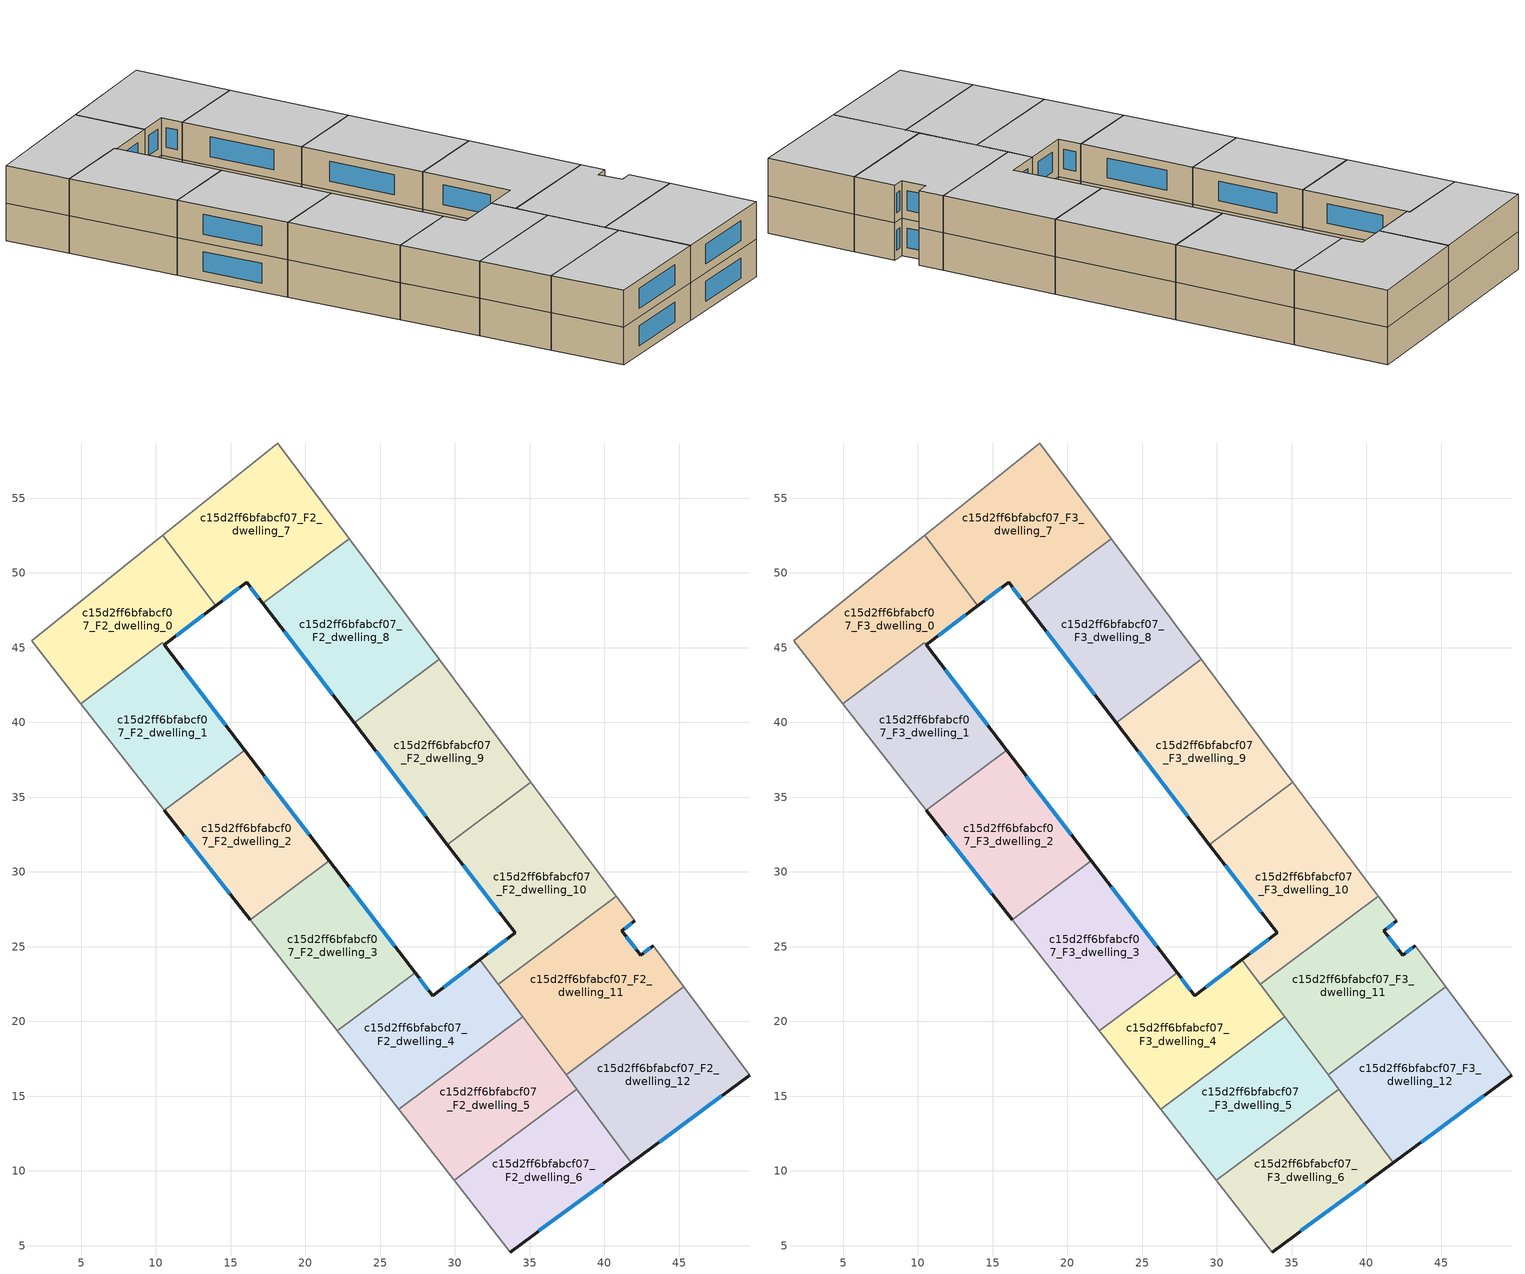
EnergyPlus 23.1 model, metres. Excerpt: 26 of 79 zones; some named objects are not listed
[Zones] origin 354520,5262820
c15d2ff6bfabcf07_F2_dwelling_0
 floor to c15d2ff6bfabcf07_F1_dwelling_0 (EU_floor_Construction): 10.48,52.52 14,47.8 10.55,45.18 10.44,45.33 4.98,41.26 1.7,45.46 z6
 wall outside (EU_wall_Construction): 10.55,45.18 14,47.8 z6:9
 wall adiabatic (EU_wall_Construction): 10.48,52.52 1.7,45.46 4.98,41.26 z6:9
 wall to c15d2ff6bfabcf07_F2_dwelling_7 (EU_wall_Construction): 14,47.8 10.48,52.52 z6:9
 wall to c15d2ff6bfabcf07_F2_dwelling_1 (EU_wall_Construction): 4.98,41.26 10.44,45.33 10.55,45.18 z6:9
 window (EU_Window_Construction): 11.36,45.8 13.19,47.19 z6.7:8.3
c15d2ff6bfabcf07_F2_dwelling_1
 floor to c15d2ff6bfabcf07_F1_dwelling_1 (EU_floor_Construction): 10.44,45.33 15.94,38.15 10.57,34.14 4.98,41.26 z6
 wall outside (EU_wall_Construction): 15.94,38.15 10.55,45.18 z6:9
 wall to c15d2ff6bfabcf07_F2_dwelling_2 (EU_wall_Construction): 10.57,34.14 15.94,38.15 z6:9
 wall adiabatic (EU_wall_Construction): 4.98,41.26 10.57,34.14 z6:9
 window (EU_Window_Construction): 14.67,39.8 11.82,43.53 z6.7:8.3
c15d2ff6bfabcf07_F2_dwelling_10
 floor to c15d2ff6bfabcf07_F1_dwelling_10 (EU_floor_Construction): 35.1,36 40.8,28.36 32.92,22.47 31.68,24.13 34.03,25.92 29.51,31.83 z6
 wall outside (EU_wall_Construction): 29.51,31.83 34.03,25.92 31.68,24.13 z6:9
 wall to c15d2ff6bfabcf07_F2_dwelling_9 (EU_wall_Construction): 35.1,36 29.51,31.83 z6:9
 wall adiabatic (EU_wall_Construction): 40.8,28.36 35.1,36 z6:9
 wall to c15d2ff6bfabcf07_F2_dwelling_11 (EU_wall_Construction): 32.92,22.47 40.8,28.36 z6:9
 wall to c15d2ff6bfabcf07_F2_dwelling_4 (EU_wall_Construction): 31.68,24.13 32.92,22.47 z6:9
 window (EU_Window_Construction): 33.48,25.5 32.23,24.55 / 30.57,30.44 32.97,27.3 z6.7:8.3
c15d2ff6bfabcf07_F2_dwelling_11
 floor to c15d2ff6bfabcf07_F1_dwelling_11 (EU_floor_Construction): 42.02,26.73 41.18,26.05 42.45,24.44 43.26,25.07 45.33,22.31 37.44,16.42 32.92,22.47 40.8,28.36 z6
 wall outside (EU_wall_Construction): 43.26,25.07 42.45,24.44 41.18,26.05 42.02,26.73 z6:9
 wall adiabatic (EU_wall_Construction): 45.33,22.31 43.26,25.07 / 42.02,26.73 40.8,28.36 z6:9
 wall to c15d2ff6bfabcf07_F2_dwelling_12 (EU_wall_Construction): 37.44,16.42 45.33,22.31 z6:9
 wall to c15d2ff6bfabcf07_F2_dwelling_5 (EU_wall_Construction): 34.54,20.3 37.44,16.42 z6:9
 wall to c15d2ff6bfabcf07_F2_dwelling_4 (EU_wall_Construction): 32.92,22.47 34.54,20.3 z6:9
 window (EU_Window_Construction): 41.38,26.21 41.83,26.57 / 42.15,24.82 41.48,25.67 / 43.07,24.92 42.64,24.59 z6.7:8.3
c15d2ff6bfabcf07_F2_dwelling_12
 floor to c15d2ff6bfabcf07_F1_dwelling_12 (EU_floor_Construction): 45.33,22.31 49.73,16.41 41.82,10.56 37.44,16.42 z6
 wall outside (EU_wall_Construction): 41.82,10.56 49.73,16.41 z6:9
 wall adiabatic (EU_wall_Construction): 49.73,16.41 45.33,22.31 z6:9
 wall to c15d2ff6bfabcf07_F2_dwelling_6 (EU_wall_Construction): 38.15,15.47 41.82,10.56 z6:9
 wall to c15d2ff6bfabcf07_F2_dwelling_5 (EU_wall_Construction): 37.44,16.41 38.15,15.47 z6:9
 window (EU_Window_Construction): 43.68,11.93 47.87,15.03 z6.7:8.3
c15d2ff6bfabcf07_F2_dwelling_2
 floor to c15d2ff6bfabcf07_F1_dwelling_2 (EU_floor_Construction): 15.94,38.15 21.59,30.76 16.31,26.81 10.57,34.14 z6
 wall outside (EU_wall_Construction): 10.57,34.14 16.31,26.81 / 21.59,30.76 15.94,38.15 z6:9
 wall to c15d2ff6bfabcf07_F2_dwelling_3 (EU_wall_Construction): 16.31,26.81 21.59,30.76 z6:9
 window (EU_Window_Construction): 11.92,32.42 14.96,28.53 / 20.27,32.49 17.27,36.41 z6.7:8.3
c15d2ff6bfabcf07_F2_dwelling_3
 floor to c15d2ff6bfabcf07_F1_dwelling_3 (EU_floor_Construction): 21.59,30.76 27.34,23.25 22.14,19.36 16.31,26.81 z6
 wall outside (EU_wall_Construction): 27.34,23.25 21.59,30.76 z6:9
 wall to c15d2ff6bfabcf07_F2_dwelling_4 (EU_wall_Construction): 22.14,19.36 27.34,23.25 z6:9
 wall adiabatic (EU_wall_Construction): 16.31,26.81 22.14,19.36 z6:9
 window (EU_Window_Construction): 25.99,25.01 22.94,28.99 z6.7:8.3
c15d2ff6bfabcf07_F2_dwelling_4
 floor to c15d2ff6bfabcf07_F1_dwelling_4 (EU_floor_Construction): 31.68,24.13 34.54,20.3 26.26,14.11 22.14,19.36 27.34,23.25 28.52,21.72 z6
 wall outside (EU_wall_Construction): 31.68,24.13 28.52,21.72 27.34,23.25 z6:9
 wall to c15d2ff6bfabcf07_F2_dwelling_5 (EU_wall_Construction): 26.26,14.11 34.54,20.3 z6:9
 wall adiabatic (EU_wall_Construction): 22.14,19.36 26.26,14.11 z6:9
 window (EU_Window_Construction): 30.94,23.56 29.26,22.28 / 28.24,22.08 27.62,22.89 z6.7:8.3
c15d2ff6bfabcf07_F2_dwelling_5
 floor to c15d2ff6bfabcf07_F1_dwelling_5 (EU_floor_Construction): 34.54,20.3 38.15,15.47 29.97,9.36 26.26,14.11 z6
 wall to c15d2ff6bfabcf07_F2_dwelling_6 (EU_wall_Construction): 29.97,9.36 38.15,15.47 z6:9
 wall adiabatic (EU_wall_Construction): 26.26,14.11 29.97,9.36 z6:9
c15d2ff6bfabcf07_F2_dwelling_6
 floor to c15d2ff6bfabcf07_F1_dwelling_6 (EU_floor_Construction): 38.15,15.47 41.82,10.56 33.72,4.57 29.97,9.36 z6
 wall outside (EU_wall_Construction): 33.72,4.57 41.82,10.56 z6:9
 wall adiabatic (EU_wall_Construction): 29.97,9.36 33.72,4.57 z6:9
 window (EU_Window_Construction): 35.63,5.98 39.92,9.15 z6.7:8.3
c15d2ff6bfabcf07_F2_dwelling_7
 floor to c15d2ff6bfabcf07_F1_dwelling_7 (EU_floor_Construction): 18.15,58.69 22.93,52.3 17.14,47.98 16.07,49.38 14,47.8 10.48,52.52 z6
 wall outside (EU_wall_Construction): 14,47.8 16.07,49.38 17.14,47.98 z6:9
 wall adiabatic (EU_wall_Construction): 22.93,52.3 18.15,58.69 10.48,52.52 z6:9
 wall to c15d2ff6bfabcf07_F2_dwelling_8 (EU_wall_Construction): 17.14,47.98 22.93,52.3 z6:9
 window (EU_Window_Construction): 16.32,49.05 16.89,48.31 / 14.49,48.17 15.58,49.01 z6.7:8.3
c15d2ff6bfabcf07_F2_dwelling_8
 floor to c15d2ff6bfabcf07_F1_dwelling_8 (EU_floor_Construction): 22.93,52.3 28.96,44.22 23.27,39.97 17.14,47.98 z6
 wall outside (EU_wall_Construction): 17.14,47.98 23.27,39.97 z6:9
 wall to c15d2ff6bfabcf07_F2_dwelling_9 (EU_wall_Construction): 23.27,39.97 28.96,44.22 z6:9
 wall adiabatic (EU_wall_Construction): 28.96,44.22 22.93,52.3 z6:9
 window (EU_Window_Construction): 18.58,46.1 21.83,41.85 z6.7:8.3
c15d2ff6bfabcf07_F2_dwelling_9
 floor to c15d2ff6bfabcf07_F1_dwelling_9 (EU_floor_Construction): 28.96,44.22 35.1,36 29.51,31.83 23.27,39.97 z6
 wall outside (EU_wall_Construction): 23.27,39.97 29.51,31.83 z6:9
 wall adiabatic (EU_wall_Construction): 35.1,36 28.96,44.22 z6:9
 window (EU_Window_Construction): 24.73,38.06 28.04,33.74 z6.7:8.3
c15d2ff6bfabcf07_F3_dwelling_0
 floor to c15d2ff6bfabcf07_F2_dwelling_0 (EU_floor_Construction): 10.48,52.52 14,47.8 10.55,45.18 10.44,45.33 4.98,41.26 1.7,45.46 z9
 wall outside (EU_wall_Construction): 10.55,45.18 14,47.8 z9:12
 wall adiabatic (EU_wall_Construction): 10.48,52.52 1.7,45.46 4.98,41.26 z9:12
 wall to c15d2ff6bfabcf07_F3_dwelling_7 (EU_wall_Construction): 14,47.8 10.48,52.52 z9:12
 wall to c15d2ff6bfabcf07_F3_dwelling_1 (EU_wall_Construction): 4.98,41.26 10.44,45.33 10.55,45.18 z9:12
 window (EU_Window_Construction): 11.36,45.8 13.19,47.19 z9.7:11.3
 ceiling to c15d2ff6bfabcf07_F4_dwelling_0 (EU_floor_Construction): 10.55,45.18 14,47.8 10.48,52.52 1.7,45.46 4.98,41.26 10.44,45.33 z12
c15d2ff6bfabcf07_F3_dwelling_1
 floor to c15d2ff6bfabcf07_F2_dwelling_1 (EU_floor_Construction): 10.44,45.33 15.94,38.15 10.57,34.14 4.98,41.26 z9
 wall outside (EU_wall_Construction): 15.94,38.15 10.55,45.18 z9:12
 wall to c15d2ff6bfabcf07_F3_dwelling_2 (EU_wall_Construction): 10.57,34.14 15.94,38.15 z9:12
 wall adiabatic (EU_wall_Construction): 4.98,41.26 10.57,34.14 z9:12
 window (EU_Window_Construction): 14.67,39.8 11.82,43.53 z9.7:11.3
 ceiling to c15d2ff6bfabcf07_F4_dwelling_1 (EU_floor_Construction): 15.94,38.15 10.44,45.33 4.98,41.26 10.57,34.14 z12
c15d2ff6bfabcf07_F3_dwelling_10
 floor to c15d2ff6bfabcf07_F2_dwelling_10 (EU_floor_Construction): 35.1,36 40.8,28.36 32.92,22.47 31.68,24.13 34.03,25.92 29.51,31.83 z9
 wall outside (EU_wall_Construction): 29.51,31.83 34.03,25.92 31.68,24.13 z9:12
 wall to c15d2ff6bfabcf07_F3_dwelling_9 (EU_wall_Construction): 35.1,36 29.51,31.83 z9:12
 wall adiabatic (EU_wall_Construction): 40.8,28.36 35.1,36 z9:12
 wall to c15d2ff6bfabcf07_F3_dwelling_11 (EU_wall_Construction): 32.92,22.47 40.8,28.36 z9:12
 wall to c15d2ff6bfabcf07_F3_dwelling_4 (EU_wall_Construction): 31.68,24.13 32.92,22.47 z9:12
 window (EU_Window_Construction): 33.48,25.5 32.23,24.55 / 30.57,30.44 32.97,27.3 z9.7:11.3
 ceiling to c15d2ff6bfabcf07_F4_dwelling_10 (EU_floor_Construction): 40.8,28.36 35.1,36 29.51,31.83 34.03,25.92 31.68,24.13 32.92,22.47 z12
c15d2ff6bfabcf07_F3_dwelling_11
 floor to c15d2ff6bfabcf07_F2_dwelling_11 (EU_floor_Construction): 42.02,26.73 41.18,26.05 42.45,24.44 43.26,25.07 45.33,22.31 37.44,16.42 32.92,22.47 40.8,28.36 z9
 wall outside (EU_wall_Construction): 43.26,25.07 42.45,24.44 41.18,26.05 42.02,26.73 z9:12
 wall adiabatic (EU_wall_Construction): 45.33,22.31 43.26,25.07 / 42.02,26.73 40.8,28.36 z9:12
 wall to c15d2ff6bfabcf07_F3_dwelling_12 (EU_wall_Construction): 37.44,16.42 45.33,22.31 z9:12
 wall to c15d2ff6bfabcf07_F3_dwelling_5 (EU_wall_Construction): 34.54,20.3 37.44,16.42 z9:12
 wall to c15d2ff6bfabcf07_F3_dwelling_4 (EU_wall_Construction): 32.92,22.47 34.54,20.3 z9:12
 window (EU_Window_Construction): 41.38,26.21 41.83,26.57 / 42.15,24.82 41.48,25.67 / 43.07,24.92 42.64,24.59 z9.7:11.3
 ceiling to c15d2ff6bfabcf07_F4_dwelling_11 (EU_floor_Construction): 45.33,22.31 43.26,25.07 42.45,24.44 41.18,26.05 42.02,26.73 40.8,28.36 32.92,22.47 37.44,16.42 z12
c15d2ff6bfabcf07_F3_dwelling_12
 floor to c15d2ff6bfabcf07_F2_dwelling_12 (EU_floor_Construction): 45.33,22.31 49.73,16.41 41.82,10.56 37.44,16.42 z9
 wall outside (EU_wall_Construction): 41.82,10.56 49.73,16.41 z9:12
 wall adiabatic (EU_wall_Construction): 49.73,16.41 45.33,22.31 z9:12
 wall to c15d2ff6bfabcf07_F3_dwelling_6 (EU_wall_Construction): 38.15,15.47 41.82,10.56 z9:12
 wall to c15d2ff6bfabcf07_F3_dwelling_5 (EU_wall_Construction): 37.44,16.41 38.15,15.47 z9:12
 window (EU_Window_Construction): 43.68,11.93 47.87,15.03 z9.7:11.3
 ceiling to c15d2ff6bfabcf07_F4_dwelling_12 (EU_floor_Construction): 49.73,16.41 45.33,22.31 37.44,16.42 41.82,10.56 z12
c15d2ff6bfabcf07_F3_dwelling_2
 floor to c15d2ff6bfabcf07_F2_dwelling_2 (EU_floor_Construction): 15.94,38.15 21.59,30.76 16.31,26.81 10.57,34.14 z9
 wall outside (EU_wall_Construction): 10.57,34.14 16.31,26.81 / 21.59,30.76 15.94,38.15 z9:12
 wall to c15d2ff6bfabcf07_F3_dwelling_3 (EU_wall_Construction): 16.31,26.81 21.59,30.76 z9:12
 window (EU_Window_Construction): 11.92,32.42 14.96,28.53 / 20.27,32.49 17.27,36.41 z9.7:11.3
 ceiling to c15d2ff6bfabcf07_F4_dwelling_2 (EU_floor_Construction): 21.59,30.76 15.94,38.15 10.57,34.14 16.31,26.81 z12
c15d2ff6bfabcf07_F3_dwelling_3
 floor to c15d2ff6bfabcf07_F2_dwelling_3 (EU_floor_Construction): 21.59,30.76 27.34,23.25 22.14,19.36 16.31,26.81 z9
 wall outside (EU_wall_Construction): 27.34,23.25 21.59,30.76 z9:12
 wall to c15d2ff6bfabcf07_F3_dwelling_4 (EU_wall_Construction): 22.14,19.36 27.34,23.25 z9:12
 wall adiabatic (EU_wall_Construction): 16.31,26.81 22.14,19.36 z9:12
 window (EU_Window_Construction): 25.99,25.01 22.94,28.99 z9.7:11.3
 ceiling to c15d2ff6bfabcf07_F4_dwelling_3 (EU_floor_Construction): 27.34,23.25 21.59,30.76 16.31,26.81 22.14,19.36 z12
c15d2ff6bfabcf07_F3_dwelling_4
 floor to c15d2ff6bfabcf07_F2_dwelling_4 (EU_floor_Construction): 31.68,24.13 34.54,20.3 26.26,14.11 22.14,19.36 27.34,23.25 28.52,21.72 z9
 wall outside (EU_wall_Construction): 31.68,24.13 28.52,21.72 27.34,23.25 z9:12
 wall to c15d2ff6bfabcf07_F3_dwelling_5 (EU_wall_Construction): 26.26,14.11 34.54,20.3 z9:12
 wall adiabatic (EU_wall_Construction): 22.14,19.36 26.26,14.11 z9:12
 window (EU_Window_Construction): 30.94,23.56 29.26,22.28 / 28.24,22.08 27.62,22.89 z9.7:11.3
 ceiling to c15d2ff6bfabcf07_F4_dwelling_4 (EU_floor_Construction): 34.54,20.3 31.68,24.13 28.52,21.72 27.34,23.25 22.14,19.36 26.26,14.11 z12
c15d2ff6bfabcf07_F3_dwelling_5
 floor to c15d2ff6bfabcf07_F2_dwelling_5 (EU_floor_Construction): 34.54,20.3 38.15,15.47 29.97,9.36 26.26,14.11 z9
 wall to c15d2ff6bfabcf07_F3_dwelling_6 (EU_wall_Construction): 29.97,9.36 38.15,15.47 z9:12
 wall adiabatic (EU_wall_Construction): 26.26,14.11 29.97,9.36 z9:12
 ceiling to c15d2ff6bfabcf07_F4_dwelling_5 (EU_floor_Construction): 38.15,15.47 34.54,20.3 26.26,14.11 29.97,9.36 z12
c15d2ff6bfabcf07_F3_dwelling_6
 floor to c15d2ff6bfabcf07_F2_dwelling_6 (EU_floor_Construction): 38.15,15.47 41.82,10.56 33.72,4.57 29.97,9.36 z9
 wall outside (EU_wall_Construction): 33.72,4.57 41.82,10.56 z9:12
 wall adiabatic (EU_wall_Construction): 29.97,9.36 33.72,4.57 z9:12
 window (EU_Window_Construction): 35.63,5.98 39.92,9.15 z9.7:11.3
 ceiling to c15d2ff6bfabcf07_F4_dwelling_6 (EU_floor_Construction): 41.82,10.56 38.15,15.47 29.97,9.36 33.72,4.57 z12
c15d2ff6bfabcf07_F3_dwelling_7
 floor to c15d2ff6bfabcf07_F2_dwelling_7 (EU_floor_Construction): 18.15,58.69 22.93,52.3 17.14,47.98 16.07,49.38 14,47.8 10.48,52.52 z9
 wall outside (EU_wall_Construction): 14,47.8 16.07,49.38 17.14,47.98 z9:12
 wall adiabatic (EU_wall_Construction): 22.93,52.3 18.15,58.69 10.48,52.52 z9:12
 wall to c15d2ff6bfabcf07_F3_dwelling_8 (EU_wall_Construction): 17.14,47.98 22.93,52.3 z9:12
 window (EU_Window_Construction): 16.32,49.05 16.89,48.31 / 14.49,48.17 15.58,49.01 z9.7:11.3
 ceiling to c15d2ff6bfabcf07_F4_dwelling_7 (EU_floor_Construction): 22.93,52.3 18.15,58.69 10.48,52.52 14,47.8 16.07,49.38 17.14,47.98 z12
c15d2ff6bfabcf07_F3_dwelling_8
 floor to c15d2ff6bfabcf07_F2_dwelling_8 (EU_floor_Construction): 22.93,52.3 28.96,44.22 23.27,39.97 17.14,47.98 z9
 wall outside (EU_wall_Construction): 17.14,47.98 23.27,39.97 z9:12
 wall to c15d2ff6bfabcf07_F3_dwelling_9 (EU_wall_Construction): 23.27,39.97 28.96,44.22 z9:12
 wall adiabatic (EU_wall_Construction): 28.96,44.22 22.93,52.3 z9:12
 window (EU_Window_Construction): 18.58,46.1 21.83,41.85 z9.7:11.3
 ceiling to c15d2ff6bfabcf07_F4_dwelling_8 (EU_floor_Construction): 28.96,44.22 22.93,52.3 17.14,47.98 23.27,39.97 z12
c15d2ff6bfabcf07_F3_dwelling_9
 floor to c15d2ff6bfabcf07_F2_dwelling_9 (EU_floor_Construction): 28.96,44.22 35.1,36 29.51,31.83 23.27,39.97 z9
 wall outside (EU_wall_Construction): 23.27,39.97 29.51,31.83 z9:12
 wall adiabatic (EU_wall_Construction): 35.1,36 28.96,44.22 z9:12
 window (EU_Window_Construction): 24.73,38.06 28.04,33.74 z9.7:11.3
 ceiling to c15d2ff6bfabcf07_F4_dwelling_9 (EU_floor_Construction): 35.1,36 28.96,44.22 23.27,39.97 29.51,31.83 z12
[Building]
EU S2 Campaign: North Axis=0; Terrain=City; Solar Distribution=FullExterior
[Site:Location]
Budapest.Ferenc.Liszt.Intl.AP: Latitude=47.437; Longitude=19.256; Time Zone=1; Elevation=185
[SizingPeriod:WeatherFileDays]
AnnualSizingPeriod: Begin Month=1; Begin Day of Month=1; End Month=12; End Day of Month=31; Day of Week for Start Day=Monday; Use Weather File Daylight Saving Period=No; Use Weather File Rain and Snow Indicators=No
[MATERIAL]
EU_InternalMass_Material: Roughness=MediumRough; Thickness=0.1; Conductivity=1; Density=1800; Specific Heat=900; Thermal Absorptance=0.9; Solar Absorptance=0.7; Visible Absorptance=0.7
[MATERIAL:NOMASS] Roughness=MediumRough; Thermal Absorptance=0.9; Solar Absorptance=0.7; Visible Absorptance=0.7
Name | Thermal Resistance
EU_wall_NoMass | 0.832559
EU_floor_NoMass | 0.872794
[WINDOWMATERIAL:SIMPLEGLAZINGSYSTEM]
EU_Window_SimpleGlazing: UFactor=2.79869; Solar Heat Gain Coefficient=0.75; Visible Transmittance=0.75
[CONSTRUCTION]
EU_wall_Construction: EU_wall_NoMass
EU_floor_Construction: EU_floor_NoMass
EU_Window_Construction: EU_Window_SimpleGlazing
EU_InternalMass_Construction: EU_InternalMass_Material
[ZONE] Type=1; Multiplier=1; Ceiling Height=autocalculate; Floor Area=autocalculate; Part of Total Floor Area=Yes
Name | Volume
c15d2ff6bfabcf07_F2_dwelling_0; c15d2ff6bfabcf07_F3_dwelling_0 | 187.981
c15d2ff6bfabcf07_F2_dwelling_1; c15d2ff6bfabcf07_F3_dwelling_1 | 183.399
c15d2ff6bfabcf07_F2_dwelling_10; c15d2ff6bfabcf07_F3_dwelling_10 | 216.639
c15d2ff6bfabcf07_F2_dwelling_11; c15d2ff6bfabcf07_F3_dwelling_11 | 216.628
c15d2ff6bfabcf07_F2_dwelling_12; c15d2ff6bfabcf07_F3_dwelling_12 | 216.636
c15d2ff6bfabcf07_F2_dwelling_2; c15d2ff6bfabcf07_F3_dwelling_2 | 185.682
c15d2ff6bfabcf07_F2_dwelling_3; c15d2ff6bfabcf07_F3_dwelling_3 | 185.705
c15d2ff6bfabcf07_F2_dwelling_4; c15d2ff6bfabcf07_F3_dwelling_4 | 185.704
c15d2ff6bfabcf07_F2_dwelling_5; c15d2ff6bfabcf07_F3_dwelling_5 | 185.711
c15d2ff6bfabcf07_F2_dwelling_6; c15d2ff6bfabcf07_F3_dwelling_6 | 185.68
c15d2ff6bfabcf07_F2_dwelling_7; c15d2ff6bfabcf07_F3_dwelling_7 | 216.637
c15d2ff6bfabcf07_F2_dwelling_8; c15d2ff6bfabcf07_F3_dwelling_8 | 216.654
c15d2ff6bfabcf07_F2_dwelling_9; c15d2ff6bfabcf07_F3_dwelling_9 | 216.62
[INTERNALMASS] Construction=EU_InternalMass_Construction
Name | Zone or ZoneList | Surface Area
c15d2ff6bfabcf07_F2_dwelling_0_EU_InternalMass | c15d2ff6bfabcf07_F2_dwelling_0 | 62.6601
c15d2ff6bfabcf07_F2_dwelling_1_EU_InternalMass | c15d2ff6bfabcf07_F2_dwelling_1 | 61.1329
c15d2ff6bfabcf07_F2_dwelling_2_EU_InternalMass | c15d2ff6bfabcf07_F2_dwelling_2 | 61.8942
c15d2ff6bfabcf07_F2_dwelling_3_EU_InternalMass | c15d2ff6bfabcf07_F2_dwelling_3 | 61.9018
c15d2ff6bfabcf07_F2_dwelling_4_EU_InternalMass | c15d2ff6bfabcf07_F2_dwelling_4 | 61.9014
c15d2ff6bfabcf07_F2_dwelling_5_EU_InternalMass | c15d2ff6bfabcf07_F2_dwelling_5 | 61.9037
c15d2ff6bfabcf07_F2_dwelling_6_EU_InternalMass | c15d2ff6bfabcf07_F2_dwelling_6 | 61.8932
c15d2ff6bfabcf07_F2_dwelling_7_EU_InternalMass | c15d2ff6bfabcf07_F2_dwelling_7 | 72.2125
c15d2ff6bfabcf07_F2_dwelling_8_EU_InternalMass | c15d2ff6bfabcf07_F2_dwelling_8 | 72.218
c15d2ff6bfabcf07_F2_dwelling_9_EU_InternalMass | c15d2ff6bfabcf07_F2_dwelling_9 | 72.2064
c15d2ff6bfabcf07_F2_dwelling_10_EU_InternalMass | c15d2ff6bfabcf07_F2_dwelling_10 | 72.213
c15d2ff6bfabcf07_F2_dwelling_11_EU_InternalMass | c15d2ff6bfabcf07_F2_dwelling_11 | 72.2094
c15d2ff6bfabcf07_F2_dwelling_12_EU_InternalMass | c15d2ff6bfabcf07_F2_dwelling_12 | 72.2119
c15d2ff6bfabcf07_F3_dwelling_0_EU_InternalMass | c15d2ff6bfabcf07_F3_dwelling_0 | 62.6601
c15d2ff6bfabcf07_F3_dwelling_1_EU_InternalMass | c15d2ff6bfabcf07_F3_dwelling_1 | 61.1329
c15d2ff6bfabcf07_F3_dwelling_2_EU_InternalMass | c15d2ff6bfabcf07_F3_dwelling_2 | 61.8942
c15d2ff6bfabcf07_F3_dwelling_3_EU_InternalMass | c15d2ff6bfabcf07_F3_dwelling_3 | 61.9018
c15d2ff6bfabcf07_F3_dwelling_4_EU_InternalMass | c15d2ff6bfabcf07_F3_dwelling_4 | 61.9014
c15d2ff6bfabcf07_F3_dwelling_5_EU_InternalMass | c15d2ff6bfabcf07_F3_dwelling_5 | 61.9037
c15d2ff6bfabcf07_F3_dwelling_6_EU_InternalMass | c15d2ff6bfabcf07_F3_dwelling_6 | 61.8932
c15d2ff6bfabcf07_F3_dwelling_7_EU_InternalMass | c15d2ff6bfabcf07_F3_dwelling_7 | 72.2125
c15d2ff6bfabcf07_F3_dwelling_8_EU_InternalMass | c15d2ff6bfabcf07_F3_dwelling_8 | 72.218
c15d2ff6bfabcf07_F3_dwelling_9_EU_InternalMass | c15d2ff6bfabcf07_F3_dwelling_9 | 72.2064
c15d2ff6bfabcf07_F3_dwelling_10_EU_InternalMass | c15d2ff6bfabcf07_F3_dwelling_10 | 72.213
c15d2ff6bfabcf07_F3_dwelling_11_EU_InternalMass | c15d2ff6bfabcf07_F3_dwelling_11 | 72.2094
c15d2ff6bfabcf07_F3_dwelling_12_EU_InternalMass | c15d2ff6bfabcf07_F3_dwelling_12 | 72.2119
[OTHEREQUIPMENT] Fuel Type=Electricity; Design Level Calculation Method=Watts/Area; Power per Zone Floor Area=1; Fraction Latent=0; Fraction Radiant=0; Fraction Lost=0; Carbon Dioxide Generation Rate=0; EndUse Subcategory=EU_Step8_InternalGains
Name | Zone or ZoneList or Space or SpaceList | Schedule
EU_Step8_InternalGain_c15d2ff6bfabcf07_F2_dwelling_0_f000 | c15d2ff6bfabcf07_F2_dwelling_0 | EU_Step8_GainSchedule_c15d2ff6bfabcf07_F2_dwelling_0_f000
EU_Step8_InternalGain_c15d2ff6bfabcf07_F2_dwelling_1_f000 | c15d2ff6bfabcf07_F2_dwelling_1 | EU_Step8_GainSchedule_c15d2ff6bfabcf07_F2_dwelling_1_f000
EU_Step8_InternalGain_c15d2ff6bfabcf07_F2_dwelling_2_f000 | c15d2ff6bfabcf07_F2_dwelling_2 | EU_Step8_GainSchedule_c15d2ff6bfabcf07_F2_dwelling_2_f000
EU_Step8_InternalGain_c15d2ff6bfabcf07_F2_dwelling_3_f000 | c15d2ff6bfabcf07_F2_dwelling_3 | EU_Step8_GainSchedule_c15d2ff6bfabcf07_F2_dwelling_3_f000
EU_Step8_InternalGain_c15d2ff6bfabcf07_F2_dwelling_4_f000 | c15d2ff6bfabcf07_F2_dwelling_4 | EU_Step8_GainSchedule_c15d2ff6bfabcf07_F2_dwelling_4_f000
EU_Step8_InternalGain_c15d2ff6bfabcf07_F2_dwelling_5_f000 | c15d2ff6bfabcf07_F2_dwelling_5 | EU_Step8_GainSchedule_c15d2ff6bfabcf07_F2_dwelling_5_f000
EU_Step8_InternalGain_c15d2ff6bfabcf07_F2_dwelling_6_f000 | c15d2ff6bfabcf07_F2_dwelling_6 | EU_Step8_GainSchedule_c15d2ff6bfabcf07_F2_dwelling_6_f000
EU_Step8_InternalGain_c15d2ff6bfabcf07_F2_dwelling_7_f000 | c15d2ff6bfabcf07_F2_dwelling_7 | EU_Step8_GainSchedule_c15d2ff6bfabcf07_F2_dwelling_7_f000
EU_Step8_InternalGain_c15d2ff6bfabcf07_F2_dwelling_8_f000 | c15d2ff6bfabcf07_F2_dwelling_8 | EU_Step8_GainSchedule_c15d2ff6bfabcf07_F2_dwelling_8_f000
EU_Step8_InternalGain_c15d2ff6bfabcf07_F2_dwelling_9_f000 | c15d2ff6bfabcf07_F2_dwelling_9 | EU_Step8_GainSchedule_c15d2ff6bfabcf07_F2_dwelling_9_f000
EU_Step8_InternalGain_c15d2ff6bfabcf07_F2_dwelling_10_f000 | c15d2ff6bfabcf07_F2_dwelling_10 | EU_Step8_GainSchedule_c15d2ff6bfabcf07_F2_dwelling_10_f000
EU_Step8_InternalGain_c15d2ff6bfabcf07_F2_dwelling_11_f000 | c15d2ff6bfabcf07_F2_dwelling_11 | EU_Step8_GainSchedule_c15d2ff6bfabcf07_F2_dwelling_11_f000
EU_Step8_InternalGain_c15d2ff6bfabcf07_F2_dwelling_12_f000 | c15d2ff6bfabcf07_F2_dwelling_12 | EU_Step8_GainSchedule_c15d2ff6bfabcf07_F2_dwelling_12_f000
EU_Step8_InternalGain_c15d2ff6bfabcf07_F3_dwelling_0_f000 | c15d2ff6bfabcf07_F3_dwelling_0 | EU_Step8_GainSchedule_c15d2ff6bfabcf07_F3_dwelling_0_f000
EU_Step8_InternalGain_c15d2ff6bfabcf07_F3_dwelling_1_f000 | c15d2ff6bfabcf07_F3_dwelling_1 | EU_Step8_GainSchedule_c15d2ff6bfabcf07_F3_dwelling_1_f000
EU_Step8_InternalGain_c15d2ff6bfabcf07_F3_dwelling_2_f000 | c15d2ff6bfabcf07_F3_dwelling_2 | EU_Step8_GainSchedule_c15d2ff6bfabcf07_F3_dwelling_2_f000
EU_Step8_InternalGain_c15d2ff6bfabcf07_F3_dwelling_3_f000 | c15d2ff6bfabcf07_F3_dwelling_3 | EU_Step8_GainSchedule_c15d2ff6bfabcf07_F3_dwelling_3_f000
EU_Step8_InternalGain_c15d2ff6bfabcf07_F3_dwelling_4_f000 | c15d2ff6bfabcf07_F3_dwelling_4 | EU_Step8_GainSchedule_c15d2ff6bfabcf07_F3_dwelling_4_f000
EU_Step8_InternalGain_c15d2ff6bfabcf07_F3_dwelling_5_f000 | c15d2ff6bfabcf07_F3_dwelling_5 | EU_Step8_GainSchedule_c15d2ff6bfabcf07_F3_dwelling_5_f000
EU_Step8_InternalGain_c15d2ff6bfabcf07_F3_dwelling_6_f000 | c15d2ff6bfabcf07_F3_dwelling_6 | EU_Step8_GainSchedule_c15d2ff6bfabcf07_F3_dwelling_6_f000
EU_Step8_InternalGain_c15d2ff6bfabcf07_F3_dwelling_7_f000 | c15d2ff6bfabcf07_F3_dwelling_7 | EU_Step8_GainSchedule_c15d2ff6bfabcf07_F3_dwelling_7_f000
EU_Step8_InternalGain_c15d2ff6bfabcf07_F3_dwelling_8_f000 | c15d2ff6bfabcf07_F3_dwelling_8 | EU_Step8_GainSchedule_c15d2ff6bfabcf07_F3_dwelling_8_f000
EU_Step8_InternalGain_c15d2ff6bfabcf07_F3_dwelling_9_f000 | c15d2ff6bfabcf07_F3_dwelling_9 | EU_Step8_GainSchedule_c15d2ff6bfabcf07_F3_dwelling_9_f000
EU_Step8_InternalGain_c15d2ff6bfabcf07_F3_dwelling_10_f000 | c15d2ff6bfabcf07_F3_dwelling_10 | EU_Step8_GainSchedule_c15d2ff6bfabcf07_F3_dwelling_10_f000
EU_Step8_InternalGain_c15d2ff6bfabcf07_F3_dwelling_11_f000 | c15d2ff6bfabcf07_F3_dwelling_11 | EU_Step8_GainSchedule_c15d2ff6bfabcf07_F3_dwelling_11_f000
EU_Step8_InternalGain_c15d2ff6bfabcf07_F3_dwelling_12_f000 | c15d2ff6bfabcf07_F3_dwelling_12 | EU_Step8_GainSchedule_c15d2ff6bfabcf07_F3_dwelling_12_f000
[ZONEVENTILATION:DESIGNFLOWRATE] Schedule=EU_AlwaysOn; Design Flow Rate Calculation Method=AirChanges/Hour; Air Changes per Hour=0.475469; Ventilation Type=Natural; Fan Pressure Rise=0; Fan Total Efficiency=1; Constant Term Coefficient=1; Temperature Term Coefficient=0; Velocity Term Coefficient=0; Velocity Squared Term Coefficient=0; Minimum Indoor Temperature=-100; Maximum Indoor Temperature=100; Delta Temperature=-100; Minimum Outdoor Temperature=-100; Maximum Outdoor Temperature=100; Maximum Wind Speed=40
Name | Zone or ZoneList or Space or SpaceList
EU_ConstantAir_c15d2ff6bfabcf07_F2_dwelling_0 | c15d2ff6bfabcf07_F2_dwelling_0
EU_ConstantAir_c15d2ff6bfabcf07_F2_dwelling_1 | c15d2ff6bfabcf07_F2_dwelling_1
EU_ConstantAir_c15d2ff6bfabcf07_F2_dwelling_2 | c15d2ff6bfabcf07_F2_dwelling_2
EU_ConstantAir_c15d2ff6bfabcf07_F2_dwelling_3 | c15d2ff6bfabcf07_F2_dwelling_3
EU_ConstantAir_c15d2ff6bfabcf07_F2_dwelling_4 | c15d2ff6bfabcf07_F2_dwelling_4
EU_ConstantAir_c15d2ff6bfabcf07_F2_dwelling_5 | c15d2ff6bfabcf07_F2_dwelling_5
EU_ConstantAir_c15d2ff6bfabcf07_F2_dwelling_6 | c15d2ff6bfabcf07_F2_dwelling_6
EU_ConstantAir_c15d2ff6bfabcf07_F2_dwelling_7 | c15d2ff6bfabcf07_F2_dwelling_7
EU_ConstantAir_c15d2ff6bfabcf07_F2_dwelling_8 | c15d2ff6bfabcf07_F2_dwelling_8
EU_ConstantAir_c15d2ff6bfabcf07_F2_dwelling_9 | c15d2ff6bfabcf07_F2_dwelling_9
EU_ConstantAir_c15d2ff6bfabcf07_F2_dwelling_10 | c15d2ff6bfabcf07_F2_dwelling_10
EU_ConstantAir_c15d2ff6bfabcf07_F2_dwelling_11 | c15d2ff6bfabcf07_F2_dwelling_11
EU_ConstantAir_c15d2ff6bfabcf07_F2_dwelling_12 | c15d2ff6bfabcf07_F2_dwelling_12
EU_ConstantAir_c15d2ff6bfabcf07_F3_dwelling_0 | c15d2ff6bfabcf07_F3_dwelling_0
EU_ConstantAir_c15d2ff6bfabcf07_F3_dwelling_1 | c15d2ff6bfabcf07_F3_dwelling_1
EU_ConstantAir_c15d2ff6bfabcf07_F3_dwelling_2 | c15d2ff6bfabcf07_F3_dwelling_2
EU_ConstantAir_c15d2ff6bfabcf07_F3_dwelling_3 | c15d2ff6bfabcf07_F3_dwelling_3
EU_ConstantAir_c15d2ff6bfabcf07_F3_dwelling_4 | c15d2ff6bfabcf07_F3_dwelling_4
EU_ConstantAir_c15d2ff6bfabcf07_F3_dwelling_5 | c15d2ff6bfabcf07_F3_dwelling_5
EU_ConstantAir_c15d2ff6bfabcf07_F3_dwelling_6 | c15d2ff6bfabcf07_F3_dwelling_6
EU_ConstantAir_c15d2ff6bfabcf07_F3_dwelling_7 | c15d2ff6bfabcf07_F3_dwelling_7
EU_ConstantAir_c15d2ff6bfabcf07_F3_dwelling_8 | c15d2ff6bfabcf07_F3_dwelling_8
EU_ConstantAir_c15d2ff6bfabcf07_F3_dwelling_9 | c15d2ff6bfabcf07_F3_dwelling_9
EU_ConstantAir_c15d2ff6bfabcf07_F3_dwelling_10 | c15d2ff6bfabcf07_F3_dwelling_10
EU_ConstantAir_c15d2ff6bfabcf07_F3_dwelling_11 | c15d2ff6bfabcf07_F3_dwelling_11
EU_ConstantAir_c15d2ff6bfabcf07_F3_dwelling_12 | c15d2ff6bfabcf07_F3_dwelling_12
[HVACTEMPLATE:ZONE:IDEALLOADSAIRSYSTEM] System Availability Schedule=EU_AlwaysOn; Maximum Heating Supply Air Temperature=50; Minimum Cooling Supply Air Temperature=13; Maximum Heating Supply Air Humidity Ratio=0.0156; Minimum Cooling Supply Air Humidity Ratio=0.0077; Heating Limit=NoLimit; Cooling Limit=NoLimit; Heating Availability Schedule=EU_AlwaysOn; Cooling Availability Schedule=EU_CoolingOff; Dehumidification Control Type=ConstantSensibleHeatRatio; Cooling Sensible Heat Ratio=0.7; Dehumidification Setpoint=60; Humidification Control Type=None; Humidification Setpoint=30; Outdoor Air Method=None; Outdoor Air Flow Rate per Person=0.00944; Outdoor Air Flow Rate per Zone Floor Area=0; Outdoor Air Flow Rate per Zone=0; Demand Controlled Ventilation Type=None; Outdoor Air Economizer Type=NoEconomizer; Heat Recovery Type=None; Sensible Heat Recovery Effectiveness=0.7; Latent Heat Recovery Effectiveness=0.65
Name | Template Thermostat
c15d2ff6bfabcf07_F2_dwelling_0 | EU_HeatOnly_c15d2ff6bfabcf07_F2_dwelling_0
c15d2ff6bfabcf07_F2_dwelling_1 | EU_HeatOnly_c15d2ff6bfabcf07_F2_dwelling_1
c15d2ff6bfabcf07_F2_dwelling_2 | EU_HeatOnly_c15d2ff6bfabcf07_F2_dwelling_2
c15d2ff6bfabcf07_F2_dwelling_3 | EU_HeatOnly_c15d2ff6bfabcf07_F2_dwelling_3
c15d2ff6bfabcf07_F2_dwelling_4 | EU_HeatOnly_c15d2ff6bfabcf07_F2_dwelling_4
c15d2ff6bfabcf07_F2_dwelling_5 | EU_HeatOnly_c15d2ff6bfabcf07_F2_dwelling_5
c15d2ff6bfabcf07_F2_dwelling_6 | EU_HeatOnly_c15d2ff6bfabcf07_F2_dwelling_6
c15d2ff6bfabcf07_F2_dwelling_7 | EU_HeatOnly_c15d2ff6bfabcf07_F2_dwelling_7
c15d2ff6bfabcf07_F2_dwelling_8 | EU_HeatOnly_c15d2ff6bfabcf07_F2_dwelling_8
c15d2ff6bfabcf07_F2_dwelling_9 | EU_HeatOnly_c15d2ff6bfabcf07_F2_dwelling_9
c15d2ff6bfabcf07_F2_dwelling_10 | EU_HeatOnly_c15d2ff6bfabcf07_F2_dwelling_10
c15d2ff6bfabcf07_F2_dwelling_11 | EU_HeatOnly_c15d2ff6bfabcf07_F2_dwelling_11
c15d2ff6bfabcf07_F2_dwelling_12 | EU_HeatOnly_c15d2ff6bfabcf07_F2_dwelling_12
c15d2ff6bfabcf07_F3_dwelling_0 | EU_HeatOnly_c15d2ff6bfabcf07_F3_dwelling_0
c15d2ff6bfabcf07_F3_dwelling_1 | EU_HeatOnly_c15d2ff6bfabcf07_F3_dwelling_1
c15d2ff6bfabcf07_F3_dwelling_2 | EU_HeatOnly_c15d2ff6bfabcf07_F3_dwelling_2
c15d2ff6bfabcf07_F3_dwelling_3 | EU_HeatOnly_c15d2ff6bfabcf07_F3_dwelling_3
c15d2ff6bfabcf07_F3_dwelling_4 | EU_HeatOnly_c15d2ff6bfabcf07_F3_dwelling_4
c15d2ff6bfabcf07_F3_dwelling_5 | EU_HeatOnly_c15d2ff6bfabcf07_F3_dwelling_5
c15d2ff6bfabcf07_F3_dwelling_6 | EU_HeatOnly_c15d2ff6bfabcf07_F3_dwelling_6
c15d2ff6bfabcf07_F3_dwelling_7 | EU_HeatOnly_c15d2ff6bfabcf07_F3_dwelling_7
c15d2ff6bfabcf07_F3_dwelling_8 | EU_HeatOnly_c15d2ff6bfabcf07_F3_dwelling_8
c15d2ff6bfabcf07_F3_dwelling_9 | EU_HeatOnly_c15d2ff6bfabcf07_F3_dwelling_9
c15d2ff6bfabcf07_F3_dwelling_10 | EU_HeatOnly_c15d2ff6bfabcf07_F3_dwelling_10
c15d2ff6bfabcf07_F3_dwelling_11 | EU_HeatOnly_c15d2ff6bfabcf07_F3_dwelling_11
c15d2ff6bfabcf07_F3_dwelling_12 | EU_HeatOnly_c15d2ff6bfabcf07_F3_dwelling_12
[SIZING:ZONE] Zone Cooling Design Supply Air Temperature Input Method=SupplyAirTemperature; Zone Cooling Design Supply Air Temperature=13; Zone Heating Design Supply Air Temperature Input Method=SupplyAirTemperature; Zone Heating Design Supply Air Temperature=50; Zone Cooling Design Supply Air Humidity Ratio=0.008; Zone Heating Design Supply Air Humidity Ratio=0.008; Cooling Design Air Flow Method=DesignDay; Cooling Design Air Flow Rate=0; Cooling Minimum Air Flow per Zone Floor Area=0.000762; Cooling Minimum Air Flow=0; Cooling Minimum Air Flow Fraction=0.2; Heating Design Air Flow Method=DesignDay; Heating Design Air Flow Rate=0; Heating Maximum Air Flow per Zone Floor Area=0.002032; Heating Maximum Air Flow=0.141576; Heating Maximum Air Flow Fraction=0.3; Account for Dedicated Outdoor Air System=No; Dedicated Outdoor Air System Control Strategy=NeutralSupplyAir; Dedicated Outdoor Air Low Setpoint Temperature for Design=autosize; Dedicated Outdoor Air High Setpoint Temperature for Design=autosize; Zone Load Sizing Method=Sensible Load Only No Latent Load; Zone Latent Cooling Design Supply Air Humidity Ratio Input Method=HumidityRatioDifference; Zone Cooling Design Supply Air Humidity Ratio Difference=0.005; Zone Latent Heating Design Supply Air Humidity Ratio Input Method=HumidityRatioDifference; Zone Humidification Design Supply Air Humidity Ratio Difference=0.005
c15d2ff6bfabcf07_F2_dwelling_0; c15d2ff6bfabcf07_F2_dwelling_1; c15d2ff6bfabcf07_F2_dwelling_2; c15d2ff6bfabcf07_F2_dwelling_3; c15d2ff6bfabcf07_F2_dwelling_4; c15d2ff6bfabcf07_F2_dwelling_5; c15d2ff6bfabcf07_F2_dwelling_6; c15d2ff6bfabcf07_F2_dwelling_7; c15d2ff6bfabcf07_F2_dwelling_8; c15d2ff6bfabcf07_F2_dwelling_9; c15d2ff6bfabcf07_F2_dwelling_10; c15d2ff6bfabcf07_F2_dwelling_11; c15d2ff6bfabcf07_F2_dwelling_12; c15d2ff6bfabcf07_F3_dwelling_0; c15d2ff6bfabcf07_F3_dwelling_1; c15d2ff6bfabcf07_F3_dwelling_2; c15d2ff6bfabcf07_F3_dwelling_3; c15d2ff6bfabcf07_F3_dwelling_4; c15d2ff6bfabcf07_F3_dwelling_5; c15d2ff6bfabcf07_F3_dwelling_6; c15d2ff6bfabcf07_F3_dwelling_7; c15d2ff6bfabcf07_F3_dwelling_8; c15d2ff6bfabcf07_F3_dwelling_9; c15d2ff6bfabcf07_F3_dwelling_10; c15d2ff6bfabcf07_F3_dwelling_11; c15d2ff6bfabcf07_F3_dwelling_12
[SCHEDULE:CONSTANT]
Name | Hourly Value
EU_AlwaysOn | 1
EU_CoolingOff | 0
[SCHEDULE:FILE] Column Number=1; Rows to Skip at Top=0; Number of Hours of Data=8760; Column Separator=Comma; Interpolate to Timestep=No; Minutes per Item=60; Adjust Schedule for Daylight Savings=Yes
Name | File
EU_Step8_GainSchedule_c15d2ff6bfabcf07_F2_dwelling_0_f000 | ../../schedules/c15d2ff6bfabcf07/c15d2ff6bfabcf07_F2_dwelling_0_f000_gain.csv
EU_Step8_GainSchedule_c15d2ff6bfabcf07_F2_dwelling_1_f000 | ../../schedules/c15d2ff6bfabcf07/c15d2ff6bfabcf07_F2_dwelling_1_f000_gain.csv
EU_Step8_GainSchedule_c15d2ff6bfabcf07_F2_dwelling_2_f000 | ../../schedules/c15d2ff6bfabcf07/c15d2ff6bfabcf07_F2_dwelling_2_f000_gain.csv
EU_Step8_GainSchedule_c15d2ff6bfabcf07_F2_dwelling_3_f000 | ../../schedules/c15d2ff6bfabcf07/c15d2ff6bfabcf07_F2_dwelling_3_f000_gain.csv
EU_Step8_GainSchedule_c15d2ff6bfabcf07_F2_dwelling_4_f000 | ../../schedules/c15d2ff6bfabcf07/c15d2ff6bfabcf07_F2_dwelling_4_f000_gain.csv
EU_Step8_GainSchedule_c15d2ff6bfabcf07_F2_dwelling_5_f000 | ../../schedules/c15d2ff6bfabcf07/c15d2ff6bfabcf07_F2_dwelling_5_f000_gain.csv
EU_Step8_GainSchedule_c15d2ff6bfabcf07_F2_dwelling_6_f000 | ../../schedules/c15d2ff6bfabcf07/c15d2ff6bfabcf07_F2_dwelling_6_f000_gain.csv
EU_Step8_GainSchedule_c15d2ff6bfabcf07_F2_dwelling_7_f000 | ../../schedules/c15d2ff6bfabcf07/c15d2ff6bfabcf07_F2_dwelling_7_f000_gain.csv
EU_Step8_GainSchedule_c15d2ff6bfabcf07_F2_dwelling_8_f000 | ../../schedules/c15d2ff6bfabcf07/c15d2ff6bfabcf07_F2_dwelling_8_f000_gain.csv
EU_Step8_GainSchedule_c15d2ff6bfabcf07_F2_dwelling_9_f000 | ../../schedules/c15d2ff6bfabcf07/c15d2ff6bfabcf07_F2_dwelling_9_f000_gain.csv
EU_Step8_GainSchedule_c15d2ff6bfabcf07_F2_dwelling_10_f000 | ../../schedules/c15d2ff6bfabcf07/c15d2ff6bfabcf07_F2_dwelling_10_f000_gain.csv
EU_Step8_GainSchedule_c15d2ff6bfabcf07_F2_dwelling_11_f000 | ../../schedules/c15d2ff6bfabcf07/c15d2ff6bfabcf07_F2_dwelling_11_f000_gain.csv
EU_Step8_GainSchedule_c15d2ff6bfabcf07_F2_dwelling_12_f000 | ../../schedules/c15d2ff6bfabcf07/c15d2ff6bfabcf07_F2_dwelling_12_f000_gain.csv
EU_Step8_GainSchedule_c15d2ff6bfabcf07_F3_dwelling_0_f000 | ../../schedules/c15d2ff6bfabcf07/c15d2ff6bfabcf07_F3_dwelling_0_f000_gain.csv
EU_Step8_GainSchedule_c15d2ff6bfabcf07_F3_dwelling_1_f000 | ../../schedules/c15d2ff6bfabcf07/c15d2ff6bfabcf07_F3_dwelling_1_f000_gain.csv
EU_Step8_GainSchedule_c15d2ff6bfabcf07_F3_dwelling_2_f000 | ../../schedules/c15d2ff6bfabcf07/c15d2ff6bfabcf07_F3_dwelling_2_f000_gain.csv
EU_Step8_GainSchedule_c15d2ff6bfabcf07_F3_dwelling_3_f000 | ../../schedules/c15d2ff6bfabcf07/c15d2ff6bfabcf07_F3_dwelling_3_f000_gain.csv
EU_Step8_GainSchedule_c15d2ff6bfabcf07_F3_dwelling_4_f000 | ../../schedules/c15d2ff6bfabcf07/c15d2ff6bfabcf07_F3_dwelling_4_f000_gain.csv
EU_Step8_GainSchedule_c15d2ff6bfabcf07_F3_dwelling_5_f000 | ../../schedules/c15d2ff6bfabcf07/c15d2ff6bfabcf07_F3_dwelling_5_f000_gain.csv
EU_Step8_GainSchedule_c15d2ff6bfabcf07_F3_dwelling_6_f000 | ../../schedules/c15d2ff6bfabcf07/c15d2ff6bfabcf07_F3_dwelling_6_f000_gain.csv
EU_Step8_GainSchedule_c15d2ff6bfabcf07_F3_dwelling_7_f000 | ../../schedules/c15d2ff6bfabcf07/c15d2ff6bfabcf07_F3_dwelling_7_f000_gain.csv
EU_Step8_GainSchedule_c15d2ff6bfabcf07_F3_dwelling_8_f000 | ../../schedules/c15d2ff6bfabcf07/c15d2ff6bfabcf07_F3_dwelling_8_f000_gain.csv
EU_Step8_GainSchedule_c15d2ff6bfabcf07_F3_dwelling_9_f000 | ../../schedules/c15d2ff6bfabcf07/c15d2ff6bfabcf07_F3_dwelling_9_f000_gain.csv
EU_Step8_GainSchedule_c15d2ff6bfabcf07_F3_dwelling_10_f000 | ../../schedules/c15d2ff6bfabcf07/c15d2ff6bfabcf07_F3_dwelling_10_f000_gain.csv
EU_Step8_GainSchedule_c15d2ff6bfabcf07_F3_dwelling_11_f000 | ../../schedules/c15d2ff6bfabcf07/c15d2ff6bfabcf07_F3_dwelling_11_f000_gain.csv
EU_Step8_GainSchedule_c15d2ff6bfabcf07_F3_dwelling_12_f000 | ../../schedules/c15d2ff6bfabcf07/c15d2ff6bfabcf07_F3_dwelling_12_f000_gain.csv
